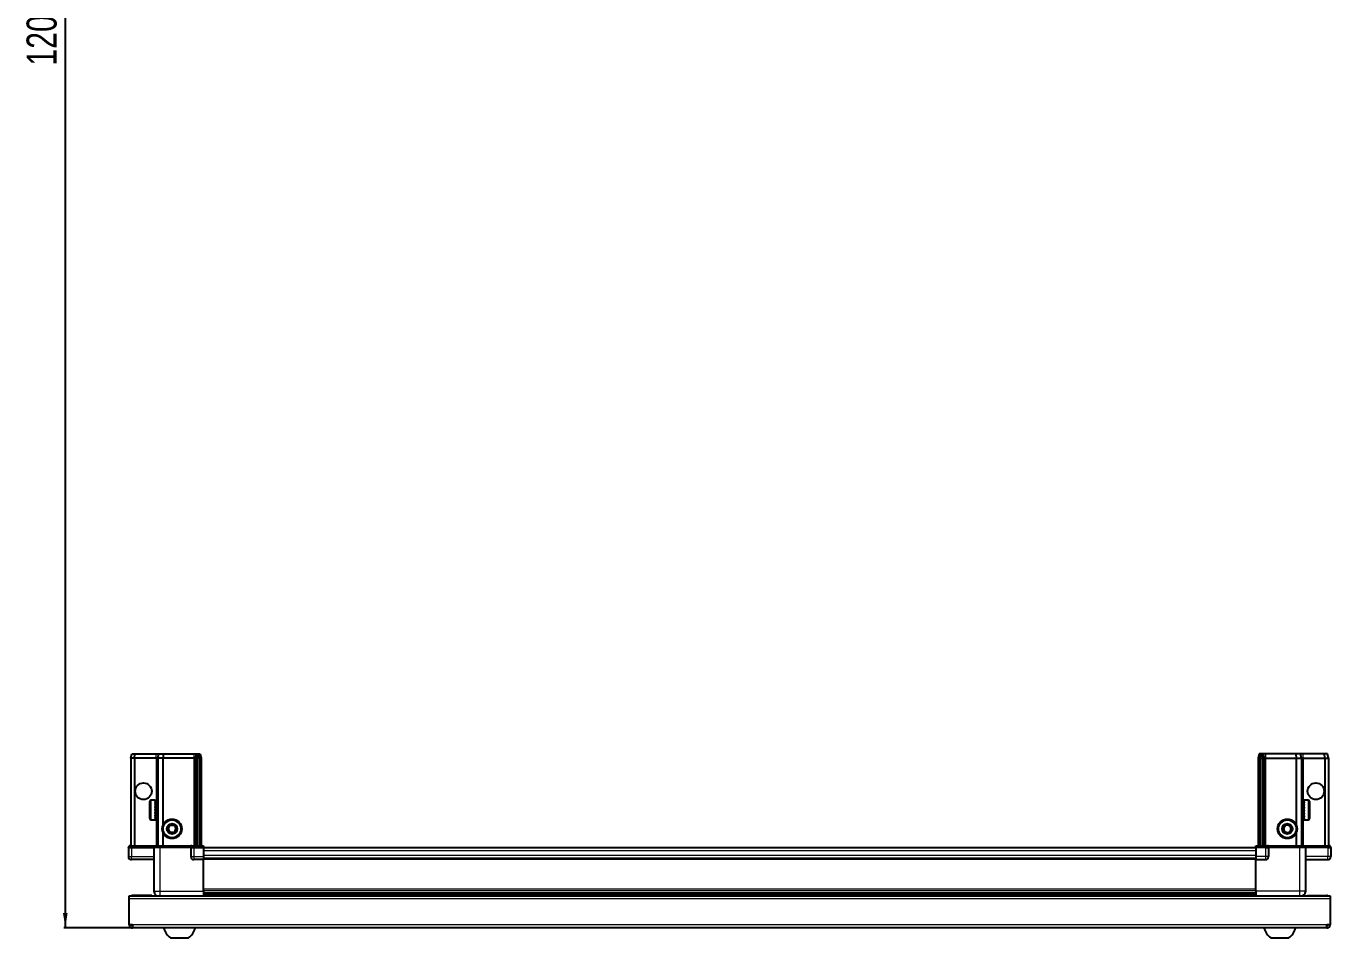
# Model space of a CAD drawing. Header units: millimetres. Extents: x 799 to 4069, y -414 to 2136.
# Drawn here: x 855 to 1723, y -414 to 193 of the extents above; entities that cross this region are included whole.
import ezdxf

# ---------------------------------------------------------------- set-up
doc = ezdxf.new("R2010")
doc.units = ezdxf.units.MM
doc.layers.add('FORMAT', color=7, linetype='Continuous')
doc.styles.add('SLDTEXTSTYLE0', font='TXT', dxfattribs={"width": 0.75})
doc.dimstyles.new('SLDDIMSTYLE0', dxfattribs={"dimtxt": 20, "dimasz": 10, "dimexe": 0, "dimexo": 0.0625, "dimgap": 5, "dimtad": 2, "dimdec": 1, "dimrnd": 1e-09, "dimzin": 12, "dimdsep": 46, "dimtxsty": 'SLDTEXTSTYLE0', "dimsah": 1, "dimcen": 0.09, "dimadec": 0, "dimazin": 3, "dimtfac": 1, "dimtofl": 0, "dimtmove": 0, "dimatfit": 3, "dimfxl": 0, "dimfrac": 2, "dimtolj": 1, "dimtzin": 12, "dimarcsym": 0})

# ---------------------------------------------------------------- blocks, each defined once
blk = doc.blocks.new('_D_9')
at = {"layer": 'FORMAT'}
for p, q in [((948.83, 799.41), (880.47, 799.41)), ((881.47, 799.41), (881.47, -407.59)), ((926.06, -407.59), (880.47, -407.59))]:
    blk.add_line(p, q, dxfattribs=at)
for points in [[(881.47, 799.41), (879.93, 789.41), (883.01, 789.41)], [(881.47, -407.59), (883.01, -397.59), (879.93, -397.59)]]:
    blk.add_solid(points, dxfattribs=at)
at = {"layer": 'FORMAT', "insert": (855.69, 166.35), "char_height": 20, "attachment_point": 1, "rotation": 90, "style": 'SLDTEXTSTYLE0'}
blk.add_mtext('1207', dxfattribs=at)

msp = doc.modelspace()

# ---------------------------------------------------------------- linework, layer by layer
at = {"color": 7, "linetype": 'Continuous', "lineweight": 25}
for p, q in [((924.97, -294.59), (925.77, -291.59)), ((927.47, -294.59), (924.97, -294.59)), ((924.97, -294.59), (924.97, -352.89)), ((925.77, -291.59), (927.63, -291.59)), ((927.47, -294.59), (927.63, -291.59)), ((927.47, -294.59), (927.47, -352.89)), ((941.97, -294.59), (927.47, -294.59)), ((927.63, -291.59), (941.97, -291.59)), ((941.97, -291.59), (943.77, -291.59)), ((942.97, -294.59), (941.97, -294.59)), ((942.97, -294.59), (943.77, -291.59)), ((946.47, -294.59), (942.97, -294.59)), ((942.97, -294.59), (942.97, -352.89)), ((943.77, -291.59), (946.8, -291.59)), ((946.8, -291.59), (946.47, -294.59)), ((946.47, -294.59), (946.47, -339.09)), ((966.97, -294.59), (946.47, -294.59)), ((946.8, -291.59), (966.97, -291.59)), ((966.97, -291.59), (968.77, -291.59)), ((967.97, -294.59), (966.97, -294.59)), ((968.77, -291.59), (967.97, -294.59)), ((968.97, -294.59), (967.97, -294.59)), ((967.97, -294.59), (967.97, -352.89)), ((968.77, -291.59), (969.51, -291.59)), ((969.51, -291.59), (968.97, -294.59)), ((968.97, -294.59), (968.97, -352.89)), ((970.47, -294.59), (968.97, -294.59)), ((969.51, -291.59), (970.02, -291.59)), ((970.02, -291.59), (970.47, -294.59)), ((970.02, -291.59), (971.17, -291.59)), ((970.47, -294.59), (970.47, -352.89)), ((971.97, -294.59), (970.47, -294.59)), ((971.17, -291.59), (971.97, -294.59)), ((971.97, -294.59), (971.97, -352.89)), ((1675.77, -291.59), (1674.97, -294.59)), ((1674.97, -294.59), (1676.47, -294.59)), ((1674.97, -294.59), (1674.97, -352.89)), ((1676.93, -291.59), (1675.77, -291.59)), ((1676.93, -291.59), (1676.47, -294.59)), ((1676.47, -294.59), (1677.97, -294.59)), ((1676.47, -294.59), (1676.47, -352.89)), ((1677.43, -291.59), (1676.93, -291.59)), ((1677.43, -291.59), (1677.97, -294.59)), ((1678.17, -291.59), (1677.43, -291.59)), ((1677.97, -294.59), (1677.97, -352.89)), ((1677.97, -294.59), (1678.97, -294.59)), ((1678.17, -291.59), (1678.97, -294.59)), ((1679.97, -291.59), (1678.17, -291.59)), ((1678.97, -294.59), (1678.97, -352.89)), ((1678.97, -294.59), (1679.97, -294.59)), ((1700.14, -291.59), (1679.97, -291.59)), ((1679.97, -294.59), (1700.47, -294.59)), ((1700.14, -291.59), (1700.47, -294.59)), ((1703.17, -291.59), (1700.14, -291.59)), ((1700.47, -294.59), (1700.47, -339.09)), ((1700.47, -294.59), (1703.97, -294.59)), ((1703.97, -294.59), (1703.17, -291.59)), ((1704.97, -291.59), (1703.17, -291.59)), ((1703.97, -294.59), (1703.97, -352.89)), ((1703.97, -294.59), (1704.97, -294.59)), ((1719.32, -291.59), (1704.97, -291.59)), ((1704.97, -294.59), (1719.47, -294.59)), ((1719.47, -294.59), (1719.32, -291.59)), ((1721.17, -291.59), (1719.32, -291.59)), ((1719.47, -294.59), (1719.47, -352.89)), ((1719.47, -294.59), (1721.97, -294.59)), ((1721.97, -294.59), (1721.17, -291.59)), ((1721.97, -294.59), (1721.97, -352.89)), ((937.77, -334.79), (937.77, -323.39)), ((940.97, -322.59), (938.57, -322.59)), ((940.97, -322.59), (940.97, -322.6)), ((940.97, -322.6), (941.47, -322.6)), ((940.97, -322.79), (941.47, -322.79)), ((940.97, -322.79), (940.97, -323.01)), ((940.97, -323.01), (941.47, -323.01)), ((940.97, -323.58), (941.47, -323.58)), ((940.97, -323.58), (940.97, -324.01)), ((940.97, -324.01), (941.47, -324.01)), ((940.97, -324.92), (941.47, -324.92)), ((940.97, -324.92), (940.97, -325.51)), ((940.97, -325.51), (941.47, -325.51)), ((940.97, -326.66), (941.47, -326.66)), ((940.97, -326.66), (940.97, -327.36)), ((940.97, -327.36), (941.47, -327.36)), ((940.97, -328.64), (941.47, -328.64)), ((940.97, -328.64), (940.97, -329.38)), ((940.97, -328.79), (941.47, -328.79)), ((940.97, -329.29), (941.47, -329.29)), ((940.97, -329.38), (941.47, -329.38)), ((941.47, -322.79), (941.47, -322.6)), ((941.47, -323.01), (941.47, -322.79)), ((941.47, -323.58), (941.47, -323.01)), ((941.47, -324.01), (941.47, -323.58)), ((941.47, -324.92), (941.47, -324.01)), ((941.57, -324.69), (941.47, -324.69)), ((941.47, -325.51), (941.47, -324.92)), ((941.47, -326.66), (941.47, -325.51)), ((941.47, -327.36), (941.47, -326.66)), ((941.47, -328.64), (941.47, -327.36)), ((941.47, -328.79), (941.47, -328.64)), ((941.47, -329.38), (941.47, -329.29)), ((941.47, -330.67), (941.47, -329.38)), ((941.57, -333.49), (941.57, -324.69)), ((942.45, -325.78), (941.97, -325.09)), ((941.97, -333.09), (941.97, -325.09)), ((942.94, -325.09), (942.45, -325.78)), ((942.45, -332.4), (942.45, -325.78)), ((942.97, -325.09), (942.94, -325.09)), ((942.94, -333.09), (942.94, -325.09)), ((1704, -325.09), (1703.97, -325.09)), ((1704.49, -325.78), (1704, -325.09)), ((1704, -325.09), (1704, -333.09)), ((1704.97, -325.09), (1704.49, -325.78)), ((1704.49, -325.78), (1704.49, -332.4)), ((1704.97, -325.09), (1704.97, -333.09)), ((1705.47, -324.69), (1705.37, -324.69)), ((1705.37, -324.69), (1705.37, -333.49)), ((1708.37, -322.59), (1705.47, -322.59)), ((1705.97, -322.59), (1705.47, -322.59)), ((1705.47, -322.59), (1705.47, -322.64)), ((1705.47, -322.64), (1705.47, -322.93)), ((1705.97, -322.64), (1705.47, -322.64)), ((1705.97, -322.93), (1705.47, -322.93)), ((1705.47, -322.93), (1705.47, -323.2)), ((1705.97, -323.2), (1705.47, -323.2)), ((1705.47, -323.2), (1705.47, -323.86)), ((1705.97, -323.86), (1705.47, -323.86)), ((1705.47, -323.86), (1705.47, -324.34)), ((1705.47, -324.34), (1705.47, -325.31)), ((1705.97, -324.34), (1705.47, -324.34)), ((1705.97, -325.31), (1705.47, -325.31)), ((1705.47, -325.31), (1705.47, -325.94)), ((1705.47, -325.94), (1705.47, -327.13)), ((1705.97, -325.94), (1705.47, -325.94)), ((1705.97, -327.13), (1705.47, -327.13)), ((1705.47, -327.13), (1705.47, -327.77)), ((1705.97, -327.77), (1705.47, -327.77)), ((1705.47, -327.85), (1705.47, -329.14)), ((1705.97, -327.85), (1705.47, -327.85)), ((1705.97, -329.14), (1705.47, -329.14)), ((1705.97, -329.63), (1705.47, -329.63)), ((1705.47, -329.63), (1705.47, -329.88)), ((1705.97, -322.64), (1705.97, -322.59)), ((1705.97, -323.2), (1705.97, -322.93)), ((1705.97, -324.34), (1705.97, -323.86)), ((1705.97, -325.94), (1705.97, -325.31)), ((1705.97, -327.85), (1705.97, -327.13)), ((1705.97, -329.88), (1705.97, -329.14)), ((1709.17, -323.39), (1709.17, -334.79)), ((938.57, -335.59), (940.97, -335.59)), ((940.97, -330.67), (941.47, -330.67)), ((940.97, -330.67), (940.97, -331.37)), ((940.97, -331.37), (941.47, -331.37)), ((940.97, -332.54), (941.47, -332.54)), ((940.97, -332.54), (940.97, -333.14)), ((940.97, -333.14), (941.47, -333.14)), ((940.97, -334.07), (941.47, -334.07)), ((940.97, -334.07), (940.97, -334.51)), ((940.97, -334.51), (941.47, -334.51)), ((940.97, -335.12), (941.47, -335.12)), ((940.97, -335.12), (940.97, -335.36)), ((940.97, -335.36), (941.47, -335.36)), ((940.97, -335.58), (941.47, -335.58)), ((940.97, -335.58), (940.97, -335.59)), ((940.97, -335.59), (941.47, -335.59)), ((941.47, -331.37), (941.47, -330.67)), ((941.47, -332.54), (941.47, -331.37)), ((941.47, -333.14), (941.47, -332.54)), ((941.47, -334.07), (941.47, -333.14)), ((941.47, -333.49), (941.57, -333.49)), ((941.47, -334.51), (941.47, -334.07)), ((941.47, -335.12), (941.47, -334.51)), ((941.47, -335.36), (941.47, -335.12)), ((941.47, -335.58), (941.47, -335.36)), ((941.47, -335.59), (941.47, -335.58)), ((941.97, -333.09), (942.45, -332.4)), ((942.45, -332.4), (942.94, -333.09)), ((942.94, -333.09), (942.97, -333.09)), ((1703.97, -333.09), (1704, -333.09)), ((1704, -333.09), (1704.49, -332.4)), ((1704.49, -332.4), (1704.97, -333.09)), ((1705.37, -333.49), (1705.47, -333.49)), ((1705.47, -329.88), (1705.47, -331.15)), ((1705.97, -329.88), (1705.47, -329.88)), ((1705.97, -331.15), (1705.47, -331.15)), ((1705.47, -331.15), (1705.47, -331.84)), ((1705.47, -331.84), (1705.47, -332.95)), ((1705.97, -331.84), (1705.47, -331.84)), ((1705.97, -332.95), (1705.47, -332.95)), ((1705.47, -332.95), (1705.47, -333.52)), ((1705.47, -333.52), (1705.47, -334.38)), ((1705.97, -333.52), (1705.47, -333.52)), ((1705.97, -334.38), (1705.47, -334.38)), ((1705.47, -334.38), (1705.47, -334.78)), ((1705.47, -334.78), (1705.47, -335.29)), ((1705.97, -334.78), (1705.47, -334.78)), ((1705.97, -335.29), (1705.47, -335.29)), ((1705.47, -335.29), (1705.47, -335.47)), ((1705.47, -335.47), (1705.47, -335.59)), ((1705.97, -335.47), (1705.47, -335.47)), ((1705.47, -335.59), (1708.37, -335.59)), ((1705.97, -331.84), (1705.97, -331.15)), ((1705.97, -333.52), (1705.97, -332.95)), ((1705.97, -334.78), (1705.97, -334.38)), ((1705.97, -335.47), (1705.97, -335.29)), ((946.47, -344.09), (946.47, -352.89)), ((1700.47, -344.09), (1700.47, -352.89)), ((923.97, -352.89), (923.47, -353.76)), ((923.47, -354.09), (923.47, -353.76)), ((923.47, -354.09), (925.47, -354.09)), ((923.47, -354.09), (923.47, -360.09)), ((925.47, -352.89), (923.97, -352.89)), ((925.47, -352.89), (940.27, -352.89)), ((940.27, -354.09), (925.47, -354.09)), ((925.47, -354.09), (940.27, -354.09)), ((940.27, -352.89), (940.47, -352.89)), ((940.47, -354.09), (940.27, -354.09)), ((940.47, -354.09), (940.47, -352.89)), ((940.47, -352.89), (944.47, -352.89)), ((944.47, -354.09), (940.47, -354.09)), ((940.47, -354.09), (940.47, -383.09)), ((944.47, -352.89), (964.77, -352.89)), ((964.77, -354.09), (944.47, -354.09)), ((964.77, -352.89), (964.97, -352.89)), ((964.97, -354.09), (964.77, -354.09)), ((964.97, -354.09), (964.97, -352.89)), ((965.65, -352.89), (964.97, -352.89)), ((964.97, -354.09), (966.97, -354.09)), ((964.97, -354.09), (964.97, -360.09)), ((965.65, -352.89), (973.47, -352.89)), ((973.47, -353.76), (966.97, -353.76)), ((973.47, -354.09), (966.97, -354.09)), ((966.97, -354.09), (973.47, -354.09)), ((973.47, -352.89), (973.47, -353.76)), ((973.47, -353.76), (973.47, -353.76)), ((973.47, -354.09), (973.47, -353.76)), ((973.47, -354.09), (973.47, -354.09)), ((973.47, -354.09), (973.47, -360.09)), ((1673.47, -354.24), (973.47, -354.24)), ((1673.47, -352.89), (1681.29, -352.89)), ((1673.47, -353.76), (1673.47, -352.89)), ((1679.97, -353.76), (1673.47, -353.76)), ((1673.47, -354.09), (1673.47, -353.76)), ((1679.97, -354.09), (1673.47, -354.09)), ((1673.47, -354.09), (1673.47, -360.09)), ((1679.97, -354.09), (1681.97, -354.09)), ((1681.97, -354.09), (1679.97, -354.09)), ((1681.97, -352.89), (1681.29, -352.89)), ((1681.97, -354.09), (1681.97, -352.89)), ((1681.97, -352.89), (1682.17, -352.89)), ((1682.17, -354.09), (1681.97, -354.09)), ((1681.97, -354.09), (1681.97, -360.09)), ((1682.17, -352.89), (1702.47, -352.89)), ((1702.47, -354.09), (1682.17, -354.09)), ((1702.47, -352.89), (1706.47, -352.89)), ((1706.47, -354.09), (1702.47, -354.09)), ((1706.47, -354.09), (1706.47, -352.89)), ((1706.47, -352.89), (1706.67, -352.89)), ((1706.67, -354.09), (1706.47, -354.09)), ((1706.47, -354.09), (1706.47, -383.09)), ((1706.67, -352.89), (1721.47, -352.89)), ((1721.47, -354.09), (1706.67, -354.09)), ((1722.97, -352.89), (1721.47, -352.89)), ((1721.47, -354.09), (1723.47, -354.09)), ((1723.47, -353.76), (1722.97, -352.89)), ((1723.47, -353.76), (1722.97, -352.89)), ((1723.47, -354.09), (1723.47, -353.76)), ((1723.47, -354.09), (1723.47, -353.76)), ((1723.47, -354.09), (1723.47, -354.09)), ((1723.47, -354.09), (1723.47, -360.09)), ((940.47, -362.09), (925.47, -362.09)), ((973.47, -362.09), (966.97, -362.09)), ((973.47, -360.09), (973.47, -362.09)), ((1673.47, -361.44), (973.47, -361.44)), ((973.47, -383.09), (973.47, -362.09)), ((1673.47, -360.09), (1673.47, -362.09)), ((1673.47, -362.09), (1679.97, -362.09)), ((1673.47, -383.09), (1673.47, -362.09)), ((1706.47, -362.09), (1721.47, -362.09)), ((923.97, -388.19), (923.97, -386.09)), ((923.97, -386.09), (1722.97, -386.09)), ((923.97, -405.49), (923.97, -388.19)), ((938.97, -385.99), (926.07, -385.99)), ((938.97, -385.99), (938.97, -386.09)), ((973.47, -384.12), (1673.47, -384.12)), ((973.47, -384.15), (1673.47, -384.15)), ((997.35, -385.94), (973.47, -385.94)), ((991.97, -386.09), (991.97, -385.94)), ((992.01, -386.09), (992.01, -385.94)), ((992.28, -386.09), (992.28, -385.94)), ((992.54, -386.09), (992.54, -385.94)), ((993.19, -386.09), (993.19, -385.94)), ((993.66, -386.09), (993.66, -385.94)), ((994.62, -386.09), (994.62, -385.94)), ((995.24, -386.09), (995.24, -385.94)), ((996.43, -386.09), (996.43, -385.94)), ((997.09, -386.09), (997.09, -385.94)), ((997.14, -386.09), (997.14, -385.94)), ((998.44, -385.94), (997.35, -385.94)), ((999.17, -385.94), (998.44, -385.94)), ((998.44, -386.09), (998.44, -385.94)), ((998.44, -385.94), (998.44, -385.94)), ((998.45, -386.09), (998.45, -385.94)), ((998.95, -386.09), (998.95, -385.94)), ((999.17, -386.09), (999.17, -385.94)), ((999.59, -385.94), (999.17, -385.94)), ((999.17, -385.94), (999.17, -385.94)), ((1647.35, -385.94), (999.59, -385.94)), ((1000.45, -386.09), (1000.45, -385.94)), ((1001.14, -386.09), (1001.14, -385.94)), ((1002.26, -386.09), (1002.26, -385.94)), ((1002.84, -386.09), (1002.84, -385.94)), ((1003.71, -386.09), (1003.71, -385.94)), ((1004.11, -386.09), (1004.11, -385.94)), ((1004.64, -386.09), (1004.64, -385.94)), ((1004.83, -386.09), (1004.83, -385.94)), ((1004.97, -386.09), (1004.97, -385.94)), ((1641.97, -386.09), (1641.97, -385.94)), ((1642.14, -386.09), (1642.14, -385.94)), ((1642.35, -386.09), (1642.35, -385.94)), ((1642.91, -386.09), (1642.91, -385.94)), ((1643.33, -386.09), (1643.33, -385.94)), ((1644.23, -386.09), (1644.23, -385.94)), ((1644.82, -386.09), (1644.82, -385.94)), ((1645.96, -386.09), (1645.96, -385.94)), ((1646.66, -386.09), (1646.66, -385.94)), ((1647.93, -385.94), (1647.35, -385.94)), ((1647.93, -386.09), (1647.93, -385.94)), ((1647.94, -385.94), (1647.93, -385.94)), ((1648.67, -385.94), (1647.94, -385.94)), ((1648.11, -386.09), (1648.11, -385.94)), ((1648.61, -386.09), (1648.61, -385.94)), ((1648.67, -386.09), (1648.67, -385.94)), ((1649.59, -385.94), (1648.67, -385.94)), ((1648.67, -385.94), (1648.67, -385.94)), ((1673.47, -385.94), (1649.59, -385.94)), ((1649.96, -386.09), (1649.96, -385.94)), ((1650.67, -386.09), (1650.67, -385.94)), ((1651.84, -386.09), (1651.84, -385.94)), ((1652.45, -386.09), (1652.45, -385.94)), ((1653.4, -386.09), (1653.4, -385.94)), ((1653.85, -386.09), (1653.85, -385.94)), ((1654.47, -386.09), (1654.47, -385.94)), ((1654.71, -386.09), (1654.71, -385.94)), ((1654.95, -386.09), (1654.95, -385.94)), ((1654.97, -386.09), (1654.97, -385.94)), ((1707.97, -385.99), (1720.87, -385.99)), ((1707.97, -385.99), (1707.97, -386.09)), ((1722.97, -386.09), (1722.97, -388.19)), ((1722.97, -388.19), (1722.97, -405.49)), ((926.07, -405.49), (923.97, -405.49)), ((926.07, -405.49), (926.07, -407.59)), ((1720.87, -407.59), (926.07, -407.59)), ((1722.97, -405.49), (1720.87, -405.49)), ((1720.87, -407.59), (1720.87, -405.49)), ((951.47, -414.19), (963.47, -414.19)), ((1683.47, -414.19), (1695.47, -414.19))]:
    msp.add_line(p, q, dxfattribs=at)
at = {"color": 8, "linetype": 'Continuous', "lineweight": 18}
for p, q in [((941.97, -294.59), (941.97, -291.59)), ((941.97, -294.59), (941.97, -325.09)), ((966.97, -291.59), (966.97, -294.59)), ((966.97, -294.59), (966.97, -352.89)), ((1679.97, -291.59), (1679.97, -294.59)), ((1679.97, -294.59), (1679.97, -352.89)), ((1704.97, -294.59), (1704.97, -291.59)), ((1704.97, -294.59), (1704.97, -325.09)), ((938.57, -335.59), (938.57, -322.59)), ((1708.37, -322.59), (1708.37, -335.59)), ((941.97, -333.09), (941.97, -352.89)), ((1704.97, -333.09), (1704.97, -352.89)), ((925.47, -354.09), (925.47, -352.89)), ((925.47, -354.09), (925.47, -360.09)), ((940.27, -354.09), (940.27, -352.89)), ((944.47, -354.09), (944.47, -352.89)), ((944.47, -354.09), (944.47, -383.09)), ((964.77, -354.09), (964.77, -352.89)), ((966.97, -354.09), (966.97, -353.76)), ((966.97, -354.09), (966.97, -360.09)), ((973.47, -354.09), (973.47, -353.76)), ((1679.97, -354.09), (1679.97, -353.76)), ((1679.97, -354.09), (1679.97, -360.09)), ((1682.17, -352.89), (1682.17, -354.09)), ((1702.47, -354.09), (1702.47, -352.89)), ((1702.47, -354.09), (1702.47, -383.09)), ((1706.67, -352.89), (1706.67, -354.09)), ((1721.47, -354.09), (1721.47, -352.89)), ((1721.47, -354.09), (1721.47, -360.09)), ((923.47, -360.09), (925.47, -360.09)), ((925.47, -360.09), (940.47, -360.09)), ((925.47, -362.09), (925.47, -360.09)), ((964.97, -360.09), (966.97, -360.09)), ((966.97, -360.09), (973.47, -360.09)), ((966.97, -360.09), (966.97, -362.09)), ((1673.47, -356.24), (973.47, -356.24)), ((1673.47, -359.44), (973.47, -359.44)), ((1673.47, -362.09), (973.47, -362.09)), ((1679.97, -360.09), (1673.47, -360.09)), ((1679.97, -360.09), (1679.97, -362.09)), ((1681.97, -360.09), (1679.97, -360.09)), ((1721.47, -360.09), (1706.47, -360.09)), ((1723.47, -360.09), (1721.47, -360.09)), ((1721.47, -362.09), (1721.47, -360.09)), ((973.47, -381.5), (1673.47, -381.5)), ((1722.97, -388.19), (923.97, -388.19)), ((926.07, -386.09), (926.07, -385.99)), ((944.47, -383.09), (973.47, -383.09)), ((1673.47, -382.91), (973.47, -382.91)), ((973.47, -385.36), (1673.47, -385.36)), ((1702.47, -383.09), (1673.47, -383.09)), ((1720.87, -386.09), (1720.87, -385.99)), ((1720.87, -405.49), (926.07, -405.49))]:
    msp.add_line(p, q, dxfattribs=at)
at = {"color": 7, "linetype": 'Continuous', "lineweight": 25, "flags": 128}
for points in [[(926.07, -385.99), (925.66, -386.03), (925.43, -386.09)], [(1721.51, -386.09), (1721.28, -386.03), (1720.87, -385.99)]]:
    msp.add_lwpolyline(points, dxfattribs=at)
at = {"color": 7, "linetype": 'Continuous', "lineweight": 25}
for centre, radius in [((933.47, -316.59), 5.5), ((1713.47, -316.59), 5.5), ((952.47, -341.59), 6.5), ((952.47, -341.59), 3.46), ((1694.47, -341.59), 6.5), ((1694.47, -341.59), 3.46)]:
    msp.add_circle(centre, radius, dxfattribs=at)
at = {"color": 8, "linetype": 'Continuous', "lineweight": 18}
for centre in [(952.47, -341.59), (1694.47, -341.59)]:
    msp.add_circle(centre, 5.7, dxfattribs=at)
at = {"color": 7, "linetype": 'Continuous', "lineweight": 25}
for centre, radius, start, end in [((938.57, -323.39), 0.8, 90, 180), ((941.97, -324.69), 0.4, 180, 270), ((1704.97, -324.69), 0.4, 270, 0), ((1708.37, -323.39), 0.8, 360, 90), ((938.57, -334.79), 0.8, 180, 270), ((941.97, -333.49), 0.4, 90, 180), ((1704.97, -333.49), 0.4, 360, 90), ((1708.37, -334.79), 0.8, 270, 0), ((952.47, -341.59), 2.5, 147.37605, 207.37605), ((952.47, -341.59), 2.5, 207.37605, 267.37605), ((952.47, -341.59), 2.5, 87.37605, 147.37605), ((952.47, -341.59), 2.5, 267.37605, 327.37605), ((952.47, -341.59), 2.5, 27.37605, 87.37605), ((952.47, -341.59), 2.5, 327.37605, 27.37605), ((1694.47, -341.59), 2.5, 134.67671, 194.67671), ((1694.47, -341.59), 2.5, 194.67671, 254.67671), ((1694.47, -341.59), 2.5, 74.67671, 134.67671), ((1694.47, -341.59), 2.5, 254.67671, 314.67671), ((1694.47, -341.59), 2.5, 14.67671, 74.67671), ((1694.47, -341.59), 2.5, 314.67671, 14.67671), ((925.47, -360.09), 2, 180, 270), ((966.97, -360.09), 2, 180, 270), ((1679.97, -360.09), 2, 270, 0), ((1721.47, -360.09), 2, 270, 0), ((926.07, -405.49), 2.1, 180, 270), ((926.07, -405.49), 0.6, 180, 270), ((958.5, -404.57), 11.91, 194.70035, 233.8734), ((956.45, -404.57), 11.91, 306.1266, 345.29965), ((1690.5, -404.57), 11.91, 194.70035, 233.8734), ((1688.45, -404.57), 11.91, 306.1266, 345.29965), ((1720.87, -405.49), 2.1, 270, 0), ((1720.87, -405.49), 0.6, 270, 0)]:
    msp.add_arc(centre, radius, start, end, dxfattribs=at)
for centre, start_param, end_param in [((966.97, -350.3), 2.418858, 3.141593), ((1679.97, -350.3), 3.141593, 3.864327)]:
    msp.add_ellipse(centre, major_axis=(0, 3.46), ratio=0.57735, start_param=start_param, end_param=end_param, dxfattribs=at)
for points, knots in [([(949.59, -341.46), (949.86, -341.03), (950.39, -340.21), (950.9, -339.41), (951.14, -339.03)], [0, 0, 0, 0, 0.534686, 1, 1, 1, 1]), ([(950.91, -344.02), (950.86, -343.91), (950.58, -343.38), (950.12, -342.5), (949.75, -341.77), (949.59, -341.46)], [0, 0, 0, 0, 0.133125, 0.637099, 1, 1, 1, 1]), ([(953.8, -344.16), (953.28, -344.13), (952.32, -344.09), (951.36, -344.04), (950.91, -344.02)], [0, 0, 0, 0, 0.5346859, 1, 1, 1, 1]), ([(951.14, -339.03), (951.66, -339.05), (952.62, -339.1), (953.58, -339.14), (954.03, -339.16)], [0, 0, 0, 0, 0.534686, 1, 1, 1, 1]), ([(955.35, -341.73), (955.08, -342.16), (954.56, -342.97), (954.04, -343.78), (953.8, -344.16)], [0, 0, 0, 0, 0.534686, 1, 1, 1, 1]), ([(954.03, -339.16), (954.19, -339.47), (954.56, -340.2), (955.02, -341.08), (955.3, -341.61), (955.35, -341.73)], [0, 0, 0, 0, 0.362901, 0.866875, 1, 1, 1, 1]), ([(1691.69, -340.83), (1692.05, -340.47), (1692.74, -339.79), (1693.42, -339.11), (1693.74, -338.8)], [0, 0, 0, 0, 0.5346859, 1, 1, 1, 1]), ([(1692.42, -343.62), (1692.33, -343.29), (1692.12, -342.49), (1691.87, -341.53), (1691.72, -340.95), (1691.69, -340.83)], [0, 0, 0, 0, 0.362901, 0.866875, 1, 1, 1, 1]), ([(1695.2, -344.39), (1694.7, -344.25), (1693.77, -343.99), (1692.85, -343.74), (1692.42, -343.62)], [0, 0, 0, 0, 0.534686, 1, 1, 1, 1]), ([(1693.74, -338.8), (1694.24, -338.94), (1695.17, -339.19), (1696.09, -339.45), (1696.52, -339.56)], [0, 0, 0, 0, 0.534686, 1, 1, 1, 1]), ([(1697.25, -342.36), (1696.89, -342.72), (1696.2, -343.4), (1695.52, -344.07), (1695.2, -344.39)], [0, 0, 0, 0, 0.534686, 1, 1, 1, 1]), ([(1696.52, -339.56), (1696.56, -339.68), (1696.71, -340.26), (1696.96, -341.23), (1697.17, -342.02), (1697.25, -342.36)], [0, 0, 0, 0, 0.133125, 0.637099, 1, 1, 1, 1]), ([(940.47, -383.09), (940.52, -383.53), (940.59, -384.21), (941.02, -385.03), (941.48, -385.58), (941.88, -385.94), (942.15, -386.07), (942.19, -386.09)], [0, 0, 0, 0, 0.3630185, 0.5584377, 0.7580039, 0.9575702, 1, 1, 1, 1]), ([(973.47, -383.09), (973.47, -383.49), (973.47, -384.28), (973.47, -385.3), (973.47, -385.93), (973.47, -386.08), (973.47, -386.09)], [0, 0, 0, 0, 0.3255201, 0.6510403, 0.9765604, 1, 1, 1, 1]), ([(1673.47, -383.09), (1673.47, -383.49), (1673.47, -384.28), (1673.47, -385.3), (1673.47, -385.93), (1673.47, -386.08), (1673.47, -386.09)], [0, 0, 0, 0, 0.32552, 0.65104, 0.97656, 1, 1, 1, 1]), ([(1706.47, -383.09), (1706.42, -383.53), (1706.35, -384.21), (1705.92, -385.03), (1705.46, -385.58), (1705.06, -385.94), (1704.8, -386.07), (1704.75, -386.09)], [0, 0, 0, 0, 0.3630185, 0.5584377, 0.7580039, 0.9575702, 1, 1, 1, 1])]:
    msp.add_open_spline(points, degree=3, knots=knots, dxfattribs=at)
at = {"color": 8, "linetype": 'Continuous', "lineweight": 18}
for points in [[(940.47, -383.09), (940.53, -383.09), (940.65, -383.09), (941.58, -383.09), (942.9, -383.09), (943.95, -383.09), (944.47, -383.09)], [(1706.47, -383.09), (1706.41, -383.09), (1706.29, -383.09), (1705.37, -383.09), (1704.04, -383.09), (1702.99, -383.09), (1702.47, -383.09)]]:
    msp.add_open_spline(points, degree=3, dxfattribs=at)
for points, knots in [([(944.47, -383.09), (944.47, -383.53), (944.47, -384.21), (944.47, -385.03), (944.47, -385.58), (944.47, -385.94), (944.47, -386.07), (944.47, -386.09)], [0, 0, 0, 0, 0.363018, 0.558438, 0.758004, 0.95757, 1, 1, 1, 1]), ([(1702.47, -383.09), (1702.47, -383.53), (1702.47, -384.21), (1702.47, -385.03), (1702.47, -385.58), (1702.47, -385.94), (1702.47, -386.07), (1702.47, -386.09)], [0, 0, 0, 0, 0.3630185, 0.5584377, 0.7580039, 0.9575702, 1, 1, 1, 1])]:
    msp.add_open_spline(points, degree=3, knots=knots, dxfattribs=at)

# ---------------------------------------------------------------- dimensions: what is measured, and where the dimension line sits
at = {"layer": 'FORMAT'}
dim = msp.add_linear_dim(base=(881.47, -407.59), p1=(948.84, 799.41), p2=(926.07, -407.59), angle=90, dimstyle='SLDDIMSTYLE0', dxfattribs=at)
dim.commit()
dim.dimension.update_dxf_attribs({"geometry": '_D_9', "text_midpoint": (881.47, 195.91), "dimtype": 160})

doc.saveas('drawing.dxf')
